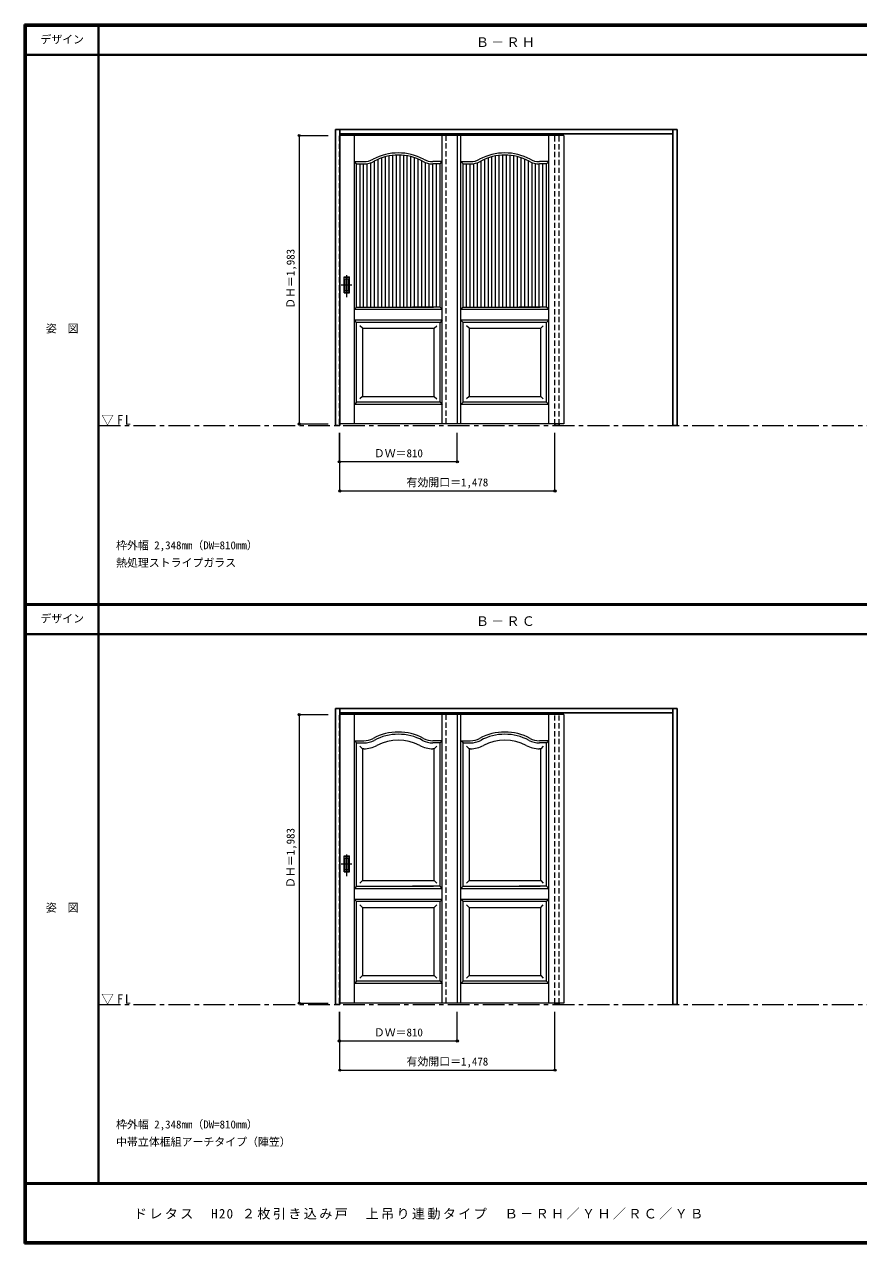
# Model space of a CAD drawing. Units: millimetres, scale not verified. Extents: x -6000 to 5700, y -4307 to 4260.
# Drawn here: x -6000 to -267, y -4205 to 4175 of the extents above; entities that cross this region are included whole.
import ezdxf
from ezdxf.enums import TextEntityAlignment as Align

# ---------------------------------------------------------------- set-up
doc = ezdxf.new("R2010")
doc.units = ezdxf.units.MM
doc.header["$LTSCALE"] = 30
doc.header["$PDMODE"] = 32
doc.header["$PDSIZE"] = 15
doc.linetypes.add('CHAIN1', pattern=[8, 5, -1, 1, -1])
doc.linetypes.add('DASHED1', pattern=[1.8, 1.2, -0.6])
for name, color, linetype, lineweight in [('0-1_通り芯', 7, 'CHAIN1', 18), ('0-2_扉', 7, 'Continuous', 18), ('0-4_枠', 3, 'Continuous', 25), ('0-6_引手', 7, 'Continuous', 18), ('0-B_寸法', 7, 'Continuous', 9), ('0-C_ハッチ', 4, 'Continuous', 9), ('F-1_枠', 6, 'Continuous', 40)]:
    doc.layers.add(name, color=color, linetype=linetype, lineweight=lineweight)
doc.layers.add('0-A_文字', color=7, linetype='Continuous')
doc.layers.add('F-A_文字', color=7, linetype='Continuous')
doc.styles.add('ＭＳ ゴシック', font='')
doc.styles.get('ＭＳ ゴシック').set_extended_font_data('MS Gothic')

msp = doc.modelspace()

# ---------------------------------------------------------------- linework, layer by layer
at = {"layer": '0-1_通り芯'}
for p, q in [((-5490, 1418), (5690, 1418)), ((-5490, -2562.5), (5690, -2562.5))]:
    msp.add_line(p, q, dxfattribs=at)
at = {"layer": '0-2_扉', "color": 4, "linetype": 'DASHED1', "lineweight": 9}
for p, q in [((-3835, 3411.5), (-3832, 3411.5)), ((-3835, 1428.5), (-3835, 3411.5)), ((-3103, 3411.5), (-3103, 1428.5)), ((-3832, 1428.5), (-3835, 1428.5)), ((-3835, -569), (-3832, -569)), ((-3835, -2552), (-3835, -569)), ((-3103, -569), (-3103, -2552)), ((-3025, -569), (-3025, -573)), ((-2293, -569), (-2293, -573)), ((-3832, -2552), (-3835, -2552))]:
    msp.add_line(p, q, dxfattribs=at)
at = {"layer": '0-2_扉'}
for p, q in [((-3025, 3411.5), (-3832, 3411.5)), ((-3731.5, 1428.5), (-3731.5, 3411.5)), ((-3128.5, 1428.5), (-3128.5, 3411.5)), ((-2293, 3411.5), (-3100, 3411.5)), ((-3025, 3411.5), (-3025, 1428.5)), ((-2999.5, 1428.5), (-2999.5, 3411.5)), ((-2396.5, 1428.5), (-2396.5, 3411.5)), ((-2293, 3411.5), (-2293, 1428.5)), ((-3716.5, 3216.5), (-3731.5, 3231.5)), ((-3731.5, 3231.5), (-3667.49, 3231.5)), ((-3716.5, 2231.5), (-3716.5, 3216.5)), ((-3716.5, 3216.5), (-3667.49, 3216.5)), ((-3128.5, 3231.5), (-3192.51, 3231.5)), ((-3143.5, 3216.5), (-3192.51, 3216.5)), ((-3143.5, 3216.5), (-3128.5, 3231.5)), ((-3143.5, 2362.74), (-3143.5, 3216.5)), ((-2984.5, 3216.5), (-2999.5, 3231.5)), ((-2999.5, 3231.5), (-2935.49, 3231.5)), ((-2984.5, 2231.5), (-2984.5, 3216.5)), ((-2984.5, 3216.5), (-2935.49, 3216.5)), ((-2396.5, 3231.5), (-2460.51, 3231.5)), ((-2411.5, 3216.5), (-2460.51, 3216.5)), ((-2411.5, 3216.5), (-2396.5, 3231.5)), ((-2411.5, 2362.74), (-2411.5, 3216.5)), ((-3143.69, 3093.5), (-3143.5, 3093.5)), ((-2411.69, 3093.5), (-2411.5, 3093.5)), ((-3143.5, 2231.5), (-3143.5, 2373.55)), ((-2411.5, 2231.5), (-2411.5, 2373.55)), ((-3716.5, 2231.5), (-3731.5, 2216.5)), ((-3731.5, 2216.5), (-3128.5, 2216.5)), ((-3716.5, 2231.5), (-3188.5, 2231.5)), ((-3143.5, 2231.5), (-3332.5, 2231.5)), ((-3128.5, 2216.5), (-3143.5, 2231.5)), ((-2984.5, 2231.5), (-2999.5, 2216.5)), ((-2999.5, 2216.5), (-2396.5, 2216.5)), ((-2984.5, 2231.5), (-2456.5, 2231.5)), ((-2411.5, 2231.5), (-2600.5, 2231.5)), ((-2396.5, 2216.5), (-2411.5, 2231.5)), ((-3716.5, 2126.5), (-3731.5, 2141.5)), ((-3128.5, 2141.5), (-3731.5, 2141.5)), ((-3716.5, 1578.5), (-3716.5, 2126.5)), ((-3143.5, 2126.5), (-3716.5, 2126.5)), ((-3676.5, 2086.5), (-3694.18, 2104.18)), ((-3183.54, 2086.5), (-3165.86, 2104.18)), ((-3128.5, 2141.5), (-3143.5, 2126.5)), ((-3143.5, 1578.5), (-3143.5, 2126.5)), ((-2984.5, 2126.5), (-2999.5, 2141.5)), ((-2396.5, 2141.5), (-2999.5, 2141.5)), ((-2984.5, 1578.5), (-2984.5, 2126.5)), ((-2411.5, 2126.5), (-2984.5, 2126.5)), ((-2944.5, 2086.5), (-2962.18, 2104.18)), ((-2451.54, 2086.5), (-2433.86, 2104.18)), ((-2396.5, 2141.5), (-2411.5, 2126.5)), ((-2411.5, 1578.5), (-2411.5, 2126.5)), ((-3676.5, 2086.5), (-3676.5, 1618.5)), ((-3676.5, 2086.5), (-3183.5, 2086.5)), ((-3183.5, 1618.5), (-3183.5, 2086.5)), ((-2944.5, 2086.5), (-2944.5, 1618.5)), ((-2944.5, 2086.5), (-2451.5, 2086.5)), ((-2451.5, 1618.5), (-2451.5, 2086.5)), ((-3676.5, 1618.5), (-3694.18, 1600.82)), ((-3676.5, 1618.5), (-3183.5, 1618.5)), ((-3183.5, 1618.5), (-3183.5, 1619.93)), ((-3183.5, 1618.5), (-3165.82, 1600.82)), ((-2944.5, 1618.5), (-2962.18, 1600.82)), ((-2944.5, 1618.5), (-2451.5, 1618.5)), ((-2451.5, 1618.5), (-2451.5, 1619.93)), ((-2451.5, 1618.5), (-2433.82, 1600.82)), ((-3716.5, 1578.5), (-3731.5, 1563.5)), ((-3128.5, 1563.5), (-3731.5, 1563.5)), ((-3143.5, 1578.5), (-3716.5, 1578.5)), ((-3143.5, 1578.5), (-3128.5, 1563.5)), ((-2984.5, 1578.5), (-2999.5, 1563.5)), ((-2396.5, 1563.5), (-2999.5, 1563.5)), ((-2411.5, 1578.5), (-2984.5, 1578.5)), ((-2411.5, 1578.5), (-2396.5, 1563.5)), ((-3025, 1428.5), (-3832, 1428.5)), ((-2293, 1428.5), (-3100, 1428.5)), ((-3025, -569), (-3832, -569)), ((-3731.5, -2552), (-3731.5, -569)), ((-3128.5, -2552), (-3128.5, -569)), ((-2293, -569), (-3100, -569)), ((-3025, -569), (-3025, -2552)), ((-2999.5, -2552), (-2999.5, -569)), ((-2396.5, -2552), (-2396.5, -569)), ((-2293, -569), (-2293, -2552)), ((-3716.5, -764), (-3731.5, -749)), ((-3731.5, -749), (-3667.49, -749)), ((-3128.5, -749), (-3192.51, -749)), ((-3143.5, -764), (-3128.5, -749)), ((-2984.5, -764), (-2999.5, -749)), ((-2999.5, -749), (-2935.49, -749)), ((-2396.5, -749), (-2460.51, -749)), ((-2411.5, -764), (-2396.5, -749)), ((-3716.5, -1749), (-3716.5, -764)), ((-3716.5, -764), (-3667.49, -764)), ((-3694.18, -786.32), (-3676.5, -804)), ((-3667.49, -804), (-3676.5, -804)), ((-3143.5, -764), (-3192.51, -764)), ((-3183.5, -804), (-3192.51, -804)), ((-3165.82, -786.32), (-3183.5, -804)), ((-3183.5, -804), (-3183.5, -804)), ((-3183.5, -1709), (-3183.5, -804)), ((-3143.5, -1617.76), (-3143.5, -764)), ((-2984.5, -1749), (-2984.5, -764)), ((-2984.5, -764), (-2935.49, -764)), ((-2962.18, -786.32), (-2944.5, -804)), ((-2935.49, -804), (-2944.5, -804)), ((-2411.5, -764), (-2460.51, -764)), ((-2451.5, -804), (-2460.51, -804)), ((-2433.82, -786.32), (-2451.5, -804)), ((-2451.5, -804), (-2451.5, -804)), ((-2451.5, -1709), (-2451.5, -804)), ((-2411.5, -1617.76), (-2411.5, -764)), ((-3143.69, -887), (-3143.5, -887)), ((-2411.69, -887), (-2411.5, -887)), ((-3143.5, -1749), (-3143.5, -1606.95)), ((-2411.5, -1749), (-2411.5, -1606.95)), ((-3716.5, -1749), (-3731.5, -1764)), ((-3716.5, -1749), (-3188.5, -1749)), ((-3676.5, -1709), (-3694.18, -1726.68)), ((-3676.5, -1709), (-3183.5, -1709)), ((-3143.5, -1749), (-3332.5, -1749)), ((-3183.5, -1709), (-3183.5, -1707.57)), ((-3183.5, -1709), (-3165.82, -1726.68)), ((-3128.5, -1764), (-3143.5, -1749)), ((-2984.5, -1749), (-2999.5, -1764)), ((-2984.5, -1749), (-2456.5, -1749)), ((-2944.5, -1709), (-2962.18, -1726.68)), ((-2944.5, -1709), (-2451.5, -1709)), ((-2411.5, -1749), (-2600.5, -1749)), ((-2451.5, -1709), (-2451.5, -1707.57)), ((-2451.5, -1709), (-2433.82, -1726.68)), ((-2396.5, -1764), (-2411.5, -1749)), ((-3731.5, -1764), (-3128.5, -1764)), ((-3716.5, -1854), (-3731.5, -1839)), ((-3128.5, -1839), (-3731.5, -1839)), ((-3128.5, -1839), (-3143.5, -1854)), ((-2999.5, -1764), (-2396.5, -1764)), ((-2984.5, -1854), (-2999.5, -1839)), ((-2396.5, -1839), (-2999.5, -1839)), ((-2396.5, -1839), (-2411.5, -1854)), ((-3716.5, -2402), (-3716.5, -1854)), ((-3143.5, -1854), (-3716.5, -1854)), ((-3676.5, -1894), (-3694.18, -1876.32)), ((-3676.5, -1894), (-3676.5, -2362)), ((-3676.5, -1894), (-3183.5, -1894)), ((-3183.54, -1894), (-3165.86, -1876.32)), ((-3183.5, -2362), (-3183.5, -1894)), ((-3143.5, -2402), (-3143.5, -1854)), ((-2984.5, -2402), (-2984.5, -1854)), ((-2411.5, -1854), (-2984.5, -1854)), ((-2944.5, -1894), (-2962.18, -1876.32)), ((-2944.5, -1894), (-2944.5, -2362)), ((-2944.5, -1894), (-2451.5, -1894)), ((-2451.54, -1894), (-2433.86, -1876.32)), ((-2451.5, -2362), (-2451.5, -1894)), ((-2411.5, -2402), (-2411.5, -1854)), ((-3716.5, -2402), (-3731.5, -2417)), ((-3128.5, -2417), (-3731.5, -2417)), ((-3143.5, -2402), (-3716.5, -2402)), ((-3676.5, -2362), (-3694.18, -2379.68)), ((-3676.5, -2362), (-3183.5, -2362)), ((-3183.5, -2362), (-3183.5, -2360.57)), ((-3183.5, -2362), (-3165.82, -2379.68)), ((-3143.5, -2402), (-3128.5, -2417)), ((-2984.5, -2402), (-2999.5, -2417)), ((-2396.5, -2417), (-2999.5, -2417)), ((-2411.5, -2402), (-2984.5, -2402)), ((-2944.5, -2362), (-2962.18, -2379.68)), ((-2944.5, -2362), (-2451.5, -2362)), ((-2451.5, -2362), (-2451.5, -2360.57)), ((-2451.5, -2362), (-2433.82, -2379.68)), ((-2411.5, -2402), (-2396.5, -2417)), ((-3025, -2552), (-3832, -2552)), ((-2293, -2552), (-3100, -2552))]:
    msp.add_line(p, q, dxfattribs=at)
for points in [[(-3676.5, -804), (-3676.5, -804), (-3676.5, -1709)], [(-2944.5, -804), (-2944.5, -804), (-2944.5, -1709)]]:
    msp.add_lwpolyline(points, dxfattribs=at)
for centre, radius, start, end in [((-3430, 2926.5), 365, 61.6423, 118.3577), ((-3430, 2926.5), 350, 61.6423, 118.3577), ((-2698, 2926.5), 365, 61.6423, 118.3577), ((-2698, 2926.5), 350, 61.6423, 118.3577), ((-3667.49, 3366.5), 135, 270, 298.3577), ((-3667.49, 3366.5), 150, 270, 298.3577), ((-3192.51, 3366.5), 150, 241.6423, 270), ((-3192.51, 3366.5), 135, 241.6423, 270), ((-2935.49, 3366.5), 135, 270, 298.3577), ((-2935.49, 3366.5), 150, 270, 298.3577), ((-2460.51, 3366.5), 150, 241.6423, 270), ((-2460.51, 3366.5), 135, 241.6423, 270), ((-3667.49, -614), 135, 270, 298.3577), ((-3667.49, -614), 150, 270, 298.3577), ((-3430, -1054), 365, 61.6423, 118.3577), ((-3430, -1054), 350, 61.6423, 118.3577), ((-3430, -1054), 310, 61.6423, 118.3577), ((-3192.51, -614), 150, 241.6423, 270), ((-3192.51, -614), 135, 241.6423, 270), ((-2935.49, -614), 135, 270, 298.3577), ((-2935.49, -614), 150, 270, 298.3577), ((-2698, -1054), 365, 61.6423, 118.3577), ((-2698, -1054), 350, 61.6423, 118.3577), ((-2698, -1054), 310, 61.6423, 118.3577), ((-2460.51, -614), 150, 241.6423, 270), ((-2460.51, -614), 135, 241.6423, 270), ((-3667.49, -614), 190, 270, 298.3577), ((-3192.51, -614), 190, 241.6423, 270), ((-2935.49, -614), 190, 270, 298.3577), ((-2460.51, -614), 190, 241.6423, 270)]:
    msp.add_arc(centre, radius, start, end, dxfattribs=at)
at = {"layer": '0-4_枠'}
for p, q in [((-3862, 1418), (-3862, 3453)), ((-3862, 3453), (-1514, 3453)), ((-3832, 1418), (-3832, 3453)), ((-1544, 1418), (-1544, 3453)), ((-1514, 1418), (-1514, 3453)), ((-3832, 3423), (-1544, 3423)), ((-2354, 1428.5), (-2354, 1418)), ((-2324, 1428.5), (-2324, 1418)), ((-3832, 1418), (-3862, 1418)), ((-2354, 1418), (-2324, 1418)), ((-1514, 1418), (-1544, 1418)), ((-3862, -2562.5), (-3862, -527.5)), ((-3862, -527.5), (-1514, -527.5)), ((-3832, -2562.5), (-3832, -527.5)), ((-3832, -557.5), (-1544, -557.5)), ((-1544, -2562.5), (-1544, -527.5)), ((-1514, -2562.5), (-1514, -527.5)), ((-3832, -2562.5), (-3862, -2562.5)), ((-2354, -2552), (-2354, -2562.5)), ((-2354, -2562.5), (-2324, -2562.5)), ((-2324, -2552), (-2324, -2562.5)), ((-1514, -2562.5), (-1544, -2562.5))]:
    msp.add_line(p, q, dxfattribs=at)
at = {"layer": '0-4_枠', "color": 4, "linetype": 'DASHED1', "lineweight": 9}
for p, q in [((-2354, 1426), (-2354, 3423)), ((-2324, 1426), (-2324, 3423)), ((-2354, -2554.5), (-2354, -557.5)), ((-2324, -2554.5), (-2324, -557.5))]:
    msp.add_line(p, q, dxfattribs=at)
at = {"layer": '0-6_引手'}
for p, q in [((-3803, 2441), (-3765, 2441)), ((-3803, 2331), (-3803, 2441)), ((-3765, 2331), (-3765, 2441)), ((-3796.5, 2425), (-3771.5, 2425)), ((-3796.5, 2347), (-3796.5, 2425)), ((-3796.5, 2347), (-3771.5, 2347)), ((-3771.5, 2347), (-3771.5, 2425)), ((-3803, 2331), (-3765, 2331)), ((-3803, -1539.5), (-3765, -1539.5)), ((-3803, -1649.5), (-3803, -1539.5)), ((-3796.5, -1555.5), (-3771.5, -1555.5)), ((-3796.5, -1633.5), (-3796.5, -1555.5)), ((-3771.5, -1633.5), (-3771.5, -1555.5)), ((-3765, -1649.5), (-3765, -1539.5)), ((-3803, -1649.5), (-3765, -1649.5)), ((-3796.5, -1633.5), (-3771.5, -1633.5))]:
    msp.add_line(p, q, dxfattribs=at)
at = {"layer": '0-6_引手', "linetype": 'CHAIN1'}
for p, q in [((-3784, 2300.77), (-3784, 2471.62)), ((-3822.07, 2386), (-3749.56, 2386)), ((-3784, -1679.73), (-3784, -1508.88)), ((-3822.07, -1594.5), (-3749.56, -1594.5))]:
    msp.add_line(p, q, dxfattribs=at)
at = {"layer": '0-6_引手', "linetype": 'DASHED1'}
for p, q in [((-3768, 2335), (-3768, 2437)), ((-3800, 2335), (-3768, 2335)), ((-3768, -1645.5), (-3768, -1543.5)), ((-3800, -1645.5), (-3768, -1645.5))]:
    msp.add_line(p, q, dxfattribs=at)
for points in [[(-3800, 2335), (-3800, 2437), (-3768, 2437)], [(-3800, -1645.5), (-3800, -1543.5), (-3768, -1543.5)]]:
    msp.add_lwpolyline(points, dxfattribs=at)
at = {"layer": '0-B_寸法', "color": 4}
for p, q in [((-4112, 3411.5), (-4112, 1428.5)), ((-4112, 3411.5), (-3912, 3411.5)), ((-4112, 1428.5), (-3912, 1428.5)), ((-3835, 1168), (-3835, 1368)), ((-3832, 968), (-3832, 1368)), ((-3025, 1168), (-3025, 1368)), ((-2354, 968), (-2354, 1368)), ((-3025, 1168), (-3835, 1168)), ((-3832, 968), (-2354, 968)), ((-4112, -569), (-4112, -2552)), ((-4112, -569), (-3912, -569)), ((-4112, -2552), (-3912, -2552)), ((-3835, -2812.5), (-3835, -2612.5)), ((-3832, -3012.5), (-3832, -2612.5)), ((-3025, -2812.5), (-3025, -2612.5)), ((-2354, -3012.5), (-2354, -2612.5)), ((-3025, -2812.5), (-3835, -2812.5)), ((-3832, -3012.5), (-2354, -3012.5))]:
    msp.add_line(p, q, dxfattribs=at)
at = {"layer": '0-B_寸法'}
for p in [(-4112, 3411.5), (-4112, 1428.5), (-3835, 1168), (-3025, 1168), (-3832, 968), (-2354, 968), (-4112, -569), (-4112, -2552), (-3835, -2812.5), (-3025, -2812.5), (-3832, -3012.5), (-2354, -3012.5)]:
    msp.add_point(p, dxfattribs=at)
at = {"layer": '0-C_ハッチ'}
for p, q in [((-3493.5, 2231.5), (-3493.5, 3270.69)), ((-3468.5, 2231.5), (-3468.5, 3274.38)), ((-3443.5, 2231.5), (-3443.5, 3276.24)), ((-3418.5, 2231.5), (-3418.5, 3276.31)), ((-3393.5, 2231.5), (-3393.5, 3274.59)), ((-3368.5, 2231.5), (-3368.5, 3271.06)), ((-2761.5, 2231.5), (-2761.5, 3270.69)), ((-2736.5, 2231.5), (-2736.5, 3274.38)), ((-2711.5, 2231.5), (-2711.5, 3276.24)), ((-2686.5, 2231.5), (-2686.5, 3276.31)), ((-2661.5, 2231.5), (-2661.5, 3274.59)), ((-2636.5, 2231.5), (-2636.5, 3271.06)), ((-3693.5, 2231.5), (-3693.5, 3216.75)), ((-3668.5, 2231.5), (-3668.5, 3216.5)), ((-3643.5, 2231.5), (-3643.5, 3218.43)), ((-3618.5, 2231.5), (-3618.5, 3224.73)), ((-3593.5, 2231.5), (-3593.5, 3235.97)), ((-3568.5, 2231.5), (-3568.5, 3247.93)), ((-3543.5, 2231.5), (-3543.5, 3257.59)), ((-3518.5, 2231.5), (-3518.5, 3265.13)), ((-3343.5, 2231.5), (-3343.5, 3265.65)), ((-3318.5, 2231.5), (-3318.5, 3258.27)), ((-3293.5, 2231.5), (-3293.5, 3248.79)), ((-3268.5, 2231.5), (-3268.5, 3237.01)), ((-3243.5, 2231.5), (-3243.5, 3225.43)), ((-3218.5, 2231.5), (-3218.5, 3218.77)), ((-3193.5, 2231.5), (-3193.5, 3217.75)), ((-3168.5, 2231.5), (-3168.5, 3216.5)), ((-2961.5, 2231.5), (-2961.5, 3216.75)), ((-2936.5, 2231.5), (-2936.5, 3216.5)), ((-2911.5, 2231.5), (-2911.5, 3218.43)), ((-2886.5, 2231.5), (-2886.5, 3224.73)), ((-2861.5, 2231.5), (-2861.5, 3235.97)), ((-2836.5, 2231.5), (-2836.5, 3247.93)), ((-2811.5, 2231.5), (-2811.5, 3257.59)), ((-2786.5, 2231.5), (-2786.5, 3265.13)), ((-2611.5, 2231.5), (-2611.5, 3265.65)), ((-2586.5, 2231.5), (-2586.5, 3258.27)), ((-2561.5, 2231.5), (-2561.5, 3248.79)), ((-2536.5, 2231.5), (-2536.5, 3237.01)), ((-2511.5, 2231.5), (-2511.5, 3225.43)), ((-2486.5, 2231.5), (-2486.5, 3218.77)), ((-2461.5, 2231.5), (-2461.5, 3217.75)), ((-2436.5, 2231.5), (-2436.5, 3216.5))]:
    msp.add_line(p, q, dxfattribs=at)
at = {"layer": 'F-1_枠'}
for p, q in [((-6000, 4175), (5700, 4175)), ((-6000, 4175), (-6000, -4205)), ((-6000, 4170), (5700, 4170)), ((-6000, 4165), (5700, 4165)), ((-5995, 4175), (-5995, -4205)), ((-5990, 4175), (-5990, -4205)), ((-5490, 4175), (-5490, -3790)), ((-6000, 3965), (5700, 3965)), ((-6000, 190.5), (5700, 190.5)), ((-6000, 187.5), (5700, 187.5)), ((-6000, 184.5), (5700, 184.5)), ((-6000, -15.5), (5700, -15.5)), ((5700, -3790), (-6000, -3790)), ((5700, -3795), (-6000, -3795)), ((5700, -4195), (-6000, -4195)), ((5700, -4200), (-6000, -4200)), ((5700, -4205), (-6000, -4205))]:
    msp.add_line(p, q, dxfattribs=at)

# ---------------------------------------------------------------- texts
at = {"layer": '0-A_文字', "style": 'ＭＳ ゴシック'}
for s, p in [('枠外幅 2,348mm（DW=810mm）', (-5370, 550.5)), ('熱処理ストライプガラス', (-5370, 430.5)), ('枠外幅 2,348mm（DW=810mm）', (-5370, -3430)), ('中帯立体框組アーチタイプ（陣笠）', (-5370, -3550))]:
    msp.add_text(s, height=54.99, dxfattribs=at).set_placement(p, align=Align.BOTTOM_LEFT)
at = {"layer": '0-A_文字', "char_height": 65.98, "attachment_point": 7, "style": 'ＭＳ ゴシック'}
for s, insert in [('\\T1.17;Ｂ－ＲＨ', (-2897.5, 4020)), ('\\T1.26;\\W0.95;▽FL', (-5471.25, 1418)), ('\\T1.17;Ｂ－ＲＣ', (-2897.5, 39.5)), ('\\T1.26;\\W0.95;▽FL', (-5471.25, -2562.5))]:
    msp.add_mtext(s, dxfattribs=dict(at, insert=insert))
at = {"layer": '0-B_寸法', "style": 'ＭＳ ゴシック'}
for p in [(-4127, 2219.75), (-4127, -1760.75)]:
    msp.add_text('ＤＨ＝1,983', height=54.99, rotation=90, dxfattribs=at).set_placement(p, align=Align.BOTTOM_LEFT)
for s, p in [('ＤＷ＝810', (-3598.75, 1183)), ('有効開口＝1,478', (-3374.25, 983)), ('ＤＷ＝810', (-3598.75, -2797.5)), ('有効開口＝1,478', (-3374.25, -2997.5))]:
    msp.add_text(s, height=54.99, dxfattribs=at).set_placement(p, align=Align.BOTTOM_LEFT)
at = {"layer": 'F-A_文字', "style": 'ＭＳ ゴシック'}
for s, p in [('デザイン', (-5890, 4027.5)), ('姿\u3000図', (-5852.5, 2040.25)), ('デザイン', (-5890, 47)), ('姿\u3000図', (-5852.5, -1940.25))]:
    msp.add_text(s, height=54.99, dxfattribs=at).set_placement(p, align=Align.BOTTOM_LEFT)
at = {"layer": 'F-A_文字', "insert": (-5247.55, -4040), "char_height": 65.98, "attachment_point": 7, "style": 'ＭＳ ゴシック'}
msp.add_mtext('\\T1.18;ドレタス\u3000H20\\~２枚引き込み戸\u3000上吊り連動タイプ\u3000Ｂ－ＲＨ／ＹＨ／ＲＣ／ＹＢ', dxfattribs=at)

doc.saveas('drawing.dxf')
